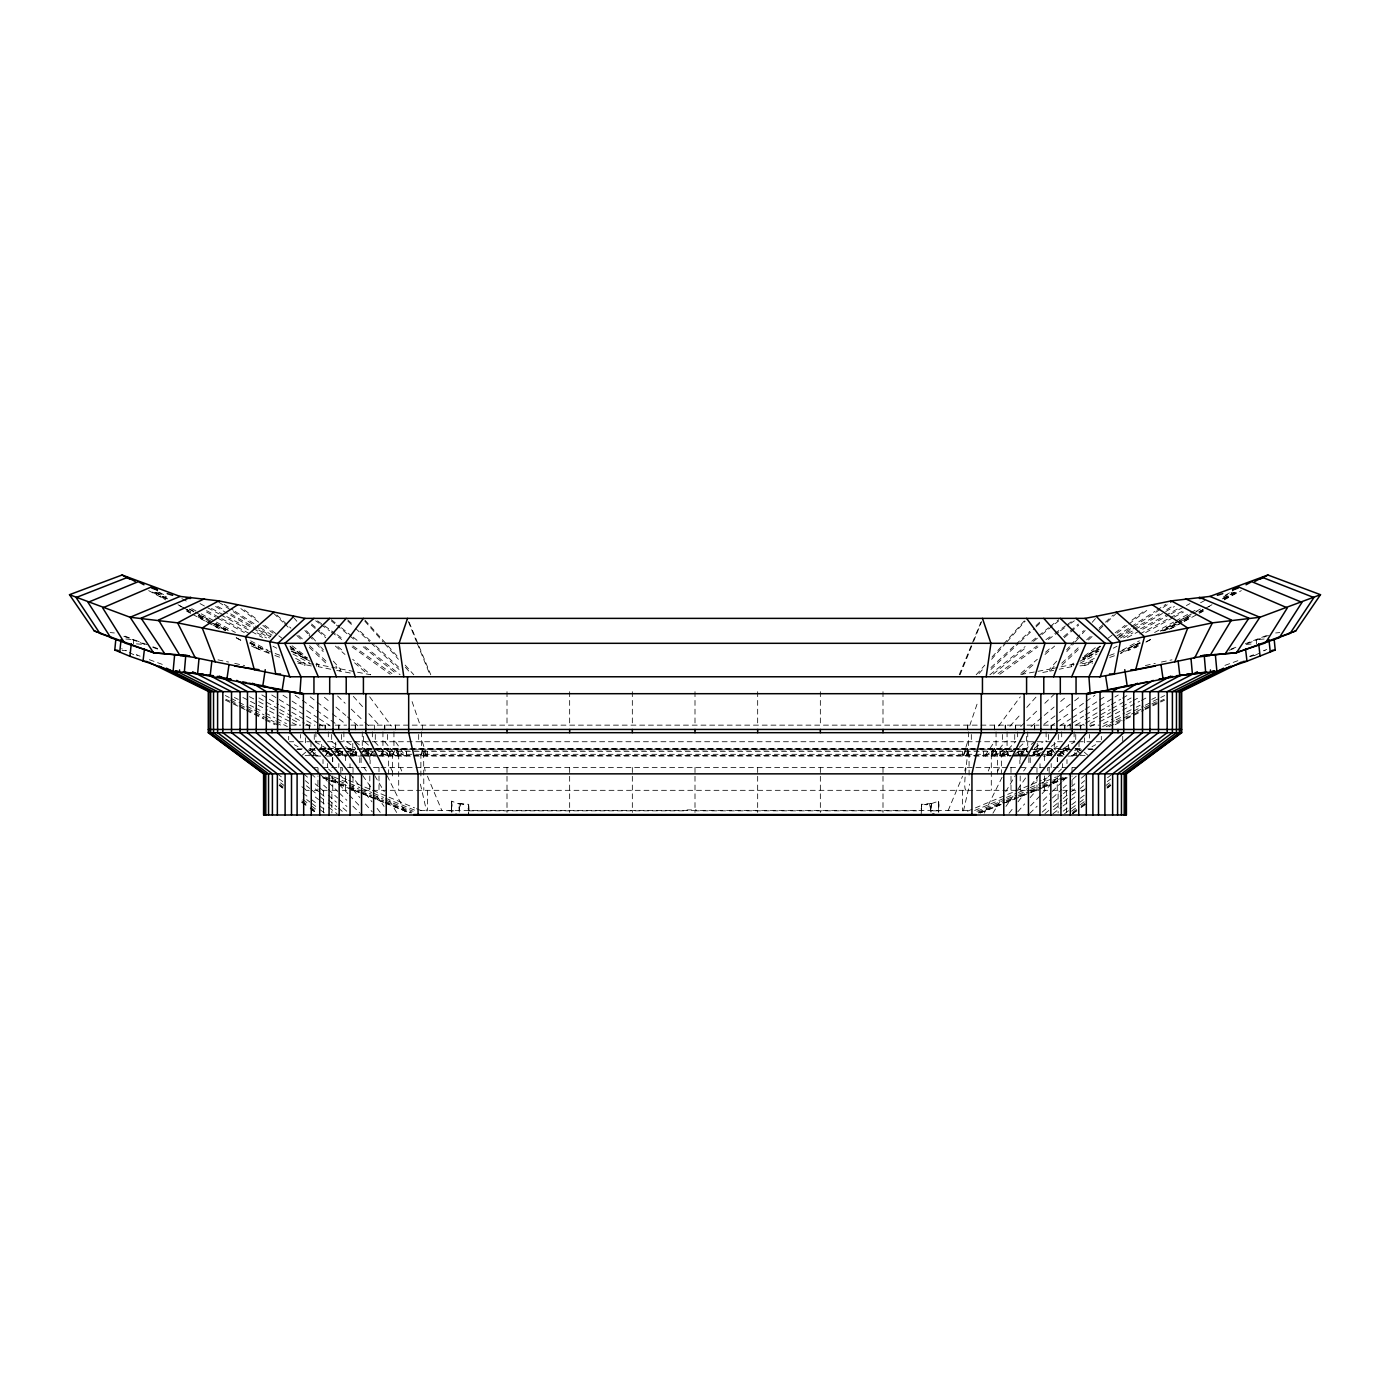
<?xml version="1.0" encoding="UTF-8"?>
<svg xmlns="http://www.w3.org/2000/svg" width="1390" height="1390" viewBox="0 0 1390 1390"><rect width="100%" height="100%" fill="white"/><g stroke="black" fill="none" stroke-linecap="round" stroke-linejoin="round"><path stroke-width="0.75" stroke-dasharray="5 3.75" d="M921.518 810.77L921.518 804.324M451.455 812.107L451.455 801.109L460.629 804.549L459.447 809.953L459.621 807.607M468.413 810.77L468.656 804.08L469.021 810.735M318.605 666.627L318.796 664.646L315.547 662.769M249.974 643.24L253.797 645.273L253.606 647.271L269.382 653.474M459.273 812.09L458.717 803.49L468.708 804.324L468.639 814.992L468.743 808.424L467.909 808.858L468.673 809.293M133.388 643.9L133.857 639.695L123.658 635.577M316.329 666.262L316.607 664.281L370.73 674.776L352.66 659.277M964.816 770.998L965.459 767.541M420.892 775.95L420.892 755.639L422.352 748.428M420.962 755.639L422.143 749.888L423.655 755.639L423.811 790.319M963.496 810.874L969.594 784.134M966.189 790.319C960.542 789.381 973.921 729.072 963.444 756.073M966.345 755.639L967.857 749.888L969.039 755.639L969.108 775.95M963.287 755.639L967.648 741.739M969.751 725.476L977.917 701.603M960.038 674.81L972.844 643.24M973.643 641.276L981.653 621.539M988.307 770.998L989.697 767.541M959.239 674.776L980.853 622.268M948.084 810.718L962.558 776.176M392.362 775.95L392.362 755.639L395.542 748.428M392.519 755.639L395.073 749.888L398.391 755.639M921.17 814.992L921.57 804.08L921.831 810.77M458.787 803.611L465.372 804.567L463.113 804.636M997.759 770.998L999.445 767.541M984.328 813.115L1002.85 775.707M381.016 755.639L384.839 748.428M381.208 755.639L384.283 749.888L388.262 755.639M451.75 801.335L451.924 812.107M991.609 755.639L994.927 749.888L997.481 755.639L997.638 775.95M992.929 813.202L1000.383 800.675M1005.717 791.727L1015.291 775.637M372.346 752.042L370.122 755.639L370.122 763.77M370.348 755.639L372.138 752.755M985.006 755.639L994.458 741.739M1001.738 755.639L1005.717 749.888L1008.793 755.639M1005.926 806.426L1013.032 796.122M1017.775 789.277L1027.262 775.551M362.773 751.312L364.771 748.428M371.947 749.888L364.058 749.888L361.018 754.197L351.201 754.301L355.545 748.428M1020.208 759.6L1020.208 755.639L1025.229 748.863L364.771 748.863L369.792 755.639L369.792 759.6M1023.631 770.998L1026.081 767.541M998.611 726.014L1020.312 696.824M350.263 755.639L354.745 749.888L348.247 749.888M355.041 749.505L346.944 748.863L357.004 752.737M1009.018 813.341L1012.876 808.407M1018.036 801.822L1024.482 793.586M1030.928 785.367L1039.963 773.848M993.781 755.639L1005.161 741.739M1054.159 666.244L1049.919 671.127L1039.755 673.003M1066.825 651.615L1073.879 643.483M1075.287 641.85L1080.916 635.352M1082.323 633.718L1085.156 630.469M1092.193 622.338L1096.415 617.473M1017.775 811.83L1024.656 803.907M1030.164 797.582L1037.044 789.676M1042.552 783.334L1050.823 773.848M978.994 673.611L984.589 667.252M991.591 659.294L1005.578 643.414M1006.985 641.815L1025.177 621.156M1056.678 661.154L1049.624 669.163L1019.27 674.776L1037.34 659.277M1066.564 649.929L1069.397 646.732M1070.804 645.116L1083.522 630.712M976.197 674.776L984.832 665.115M992.026 657.053L1002.103 645.777M1003.545 644.161L1025.142 619.992M1009.887 726.31L1021.146 713.713M1026.776 707.406L1036.645 696.39M336.38 751.312L339.004 748.428M1020.712 755.639L1025.942 749.888L1028.982 754.197L1038.799 754.301L1034.455 748.428M334.104 754.197L338.065 749.888L342.183 753.328M334.886 749.505L339.004 748.863M1002.207 755.639L1015.447 741.739M1030.511 805.853L1040.658 795.184M1042.1 793.655L1050.805 784.516M1052.247 782.987L1060.935 773.848M326.198 754.197L329.013 751.312M327.971 752.755L325.156 755.639L332.766 755.639M931.37 803.629L938.771 801.109L938.771 812.107M930.605 807.607L931.005 812.09A21.145 21.145 0 0 1 931.005 805.661L931.509 803.49L924.854 804.515L926.591 804.81L931.439 803.507L921.518 804.376M927.113 804.636L924.854 804.567L931.439 803.611L930.952 812.09M985.319 756.073L994.458 748.863L991.296 755.639L991.296 790.319M322.428 751.312L325.382 748.428M1058.537 771.85L1061.491 768.983M1029.608 813.515L1037.131 806.183M1043.16 800.293L1050.701 792.943M1052.195 791.483L1061.23 782.657M1062.742 781.197L1070.283 773.848M325.382 748.863L324.704 749.505L329.534 753.189M1020.677 726.553L1025.212 722.192M1026.724 720.732L1038.799 709.109M1044.828 703.288L1055.41 693.124M1062.03 665.132L1080.673 647.358M1088.44 639.956L1093.096 635.508M1099.316 629.583L1105.519 623.658M1107.065 622.181L1116.396 613.303M990.966 669.441L1018.922 643.049M1020.486 641.572L1034.455 628.367M1036.019 626.907L1042.239 621.035M1061.752 663.221L1080.43 645.707M1086.65 639.852L1091.324 635.473M1099.09 628.176L1113.112 615.04M990.966 667.548L1014.266 645.846M1015.812 644.404L1029.799 631.39M1036.019 625.604L1042.239 619.818M1019.235 747.299L1025.229 741.739M312.437 755.639L315.547 752.755M1036.975 755.639L1039.616 753.189M1043.091 806.478L1050.84 799.389M1052.404 797.964L1061.699 789.451M1063.246 788.026L1066.356 785.194M1072.541 779.512L1078.744 773.848M1037.583 755.639L1042.344 751.33M311.812 751.312L315.026 748.428L309.605 748.428M309.032 754.197L313.862 749.888L308.406 749.888L317.111 755.639M1022.606 673.994L1035.411 662.822M1045.019 654.464L1054.628 646.089M1064.236 637.715L1078.64 625.153M1042.152 812.16L1047.052 807.903M1053.603 802.221L1061.769 795.132M1063.419 793.707L1069.952 788.026M1071.586 786.618L1074.87 783.769M1081.403 778.105L1086.32 773.848M1045.541 652.223L1052.108 646.576M1063.611 636.707L1068.545 632.485M1070.178 631.06L1078.397 624.023M1047.295 753.189L1051.587 749.505L1055.114 749.505M305.713 752.181L301.682 755.639L309.918 755.639M1031.033 726.657L1042.552 716.858M1044.203 715.45L1054.089 707.058M1060.674 701.464L1065.609 697.259M1047.817 753.328L1051.935 749.888L1055.462 749.888M1017.81 755.639L1034.455 741.739M1044.967 813.619L1051.57 808.129M1053.22 806.756L1061.491 799.91M1063.141 798.538L1069.761 793.047M1071.412 791.674L1074.731 788.929M1081.333 783.439L1084.634 780.693M994.163 756.073L1005.161 748.863L1001.356 755.639L1001.356 773.848M993.259 674.063L1026.793 646.819M1033.5 641.363L1040.189 635.925M1041.874 634.552L1053.603 625.014M1055.288 623.658L1058.641 620.93M989.906 674.776L1025.108 646.576M1031.814 641.207L1036.836 637.176M1038.521 635.838L1048.581 627.776M1050.249 626.438L1058.641 619.714M1053.707 809.675L1061.995 803.038M1063.663 801.717L1070.3 796.401M1071.951 795.08L1078.588 789.763M1080.256 788.443L1083.557 785.784M1052.995 813.706L1061.352 807.277M1063.037 805.991L1069.727 800.849M1071.412 799.563L1074.748 796.991M1081.455 791.848L1088.144 786.705M1044.046 724.242L1057.668 713.817M1059.371 712.514L1072.993 702.089M1074.696 700.786L1079.804 696.876M1083.14 659.034L1100.063 646.089M1116.987 633.162L1127.151 625.413M1128.836 624.11L1149.148 608.594M1034.803 748.063L1043.056 741.739M1060.466 753.189L1065.296 749.505L1064.618 748.863M1063.228 811.135L1070.039 805.991M1071.742 804.706L1078.571 799.563M1080.273 798.277L1087.084 793.134M1107.535 777.705L1112.643 773.848M1084.374 656.028L1097.961 645.777M1108.16 638.097L1125.17 625.309M1131.964 620.183L1145.569 609.949M1064.514 813.706L1069.657 809.849M1071.36 808.563L1078.206 803.42M1079.926 802.134L1083.349 799.563M1107.326 781.562L1110.749 778.991M1057.981 755.639L1065.678 749.888L1071.342 749.888M1071.603 811.135L1078.484 805.991M1080.204 804.706L1087.084 799.563M1105.988 785.42L1109.428 782.848M1072.507 812.42L1079.405 807.277M1081.125 805.991L1088.023 800.849M1106.979 786.705L1110.419 784.134M1072.35 813.706L1079.248 808.563M1080.986 807.277L1087.884 802.134M1106.874 787.991L1110.332 785.42M1072.871 813.706L1079.787 808.563M1081.507 807.277L1088.422 802.134M1107.43 787.991L1110.871 785.42M999.775 674.289L1037.913 646.941M1048.303 639.47L1058.711 632.016M1060.448 630.765L1069.119 624.544M1070.839 623.311L1074.314 620.809M1031.397 755.639L1044.463 746.378M998.072 673.524L1037.062 645.95M1045.923 639.678L1053.012 634.674M1054.784 633.423L1065.418 625.9M1067.19 624.649L1072.507 620.878M1002.659 756.073L1015.447 748.863M1051.327 725.789L1054.819 723.356M1056.556 722.14L1070.474 712.392M1072.211 711.176L1084.391 702.628M1086.146 701.411L1094.833 695.313M1072.055 755.639L1079.63 750.53M1051.24 746.378L1058.19 741.739M1072.889 755.639L1081.594 749.888L1076.138 749.888L1080.968 754.197M1099.282 649.199L1083.071 659.816L1097.996 651.111M1119.106 636.238L1171.353 602.078M1059.736 725.91L1070.648 718.821M1072.455 717.64L1083.366 710.551M1085.19 709.369L1097.909 701.116M1099.733 699.934L1106.996 695.209M1100.672 646.402L1082.584 658.078L1099.42 648.383M1116.952 635.908L1129.618 627.741M1131.425 626.56L1154.934 611.391M1156.741 610.227L1165.793 604.389M1048.095 752.164L1057.269 746.378M1067.173 726.119L1070.821 723.895M1072.646 722.783L1083.592 716.111M1085.416 714.999L1098.169 707.232M1099.994 706.12L1118.238 695M1047.174 755.639L1052.508 752.424M1120.357 638.045L1174.411 606.492M1063.958 748.15L1074.974 741.739M1071.395 666.627L1071.204 664.646L1074.453 662.769M1118.133 637.593L1131.234 630.052M1133.111 628.975L1159.295 613.876M1166.783 609.55L1172.396 606.318M1075.808 725.128L1083.279 720.819M1085.156 719.742L1098.239 712.184M1100.098 711.107L1109.446 705.703M1111.322 704.626L1120.67 699.222M1122.529 698.145L1128.141 694.896M1018.366 756.073L1025.247 752.737M1057.269 754.648L1069.727 747.698M1120.583 653.161L1139.591 642.649M1177.591 621.625L1160.494 631.077L1173.768 623.884M1179.485 620.566L1194.688 612.156M1196.582 611.114L1200.387 608.994M1225.094 595.337L1230.793 592.175M1079.804 726.31L1083.609 724.207M1085.503 723.148L1110.21 709.508M1112.104 708.466L1131.112 697.954M1137.854 645.342L1120.618 653.474M1164.455 630.765L1181.57 621.399M1183.463 620.357L1191.056 616.187M1198.667 612.034L1206.259 607.864M1208.171 606.822L1211.976 604.737M1223.374 598.482L1234.772 592.244M1122.251 650.155L1139.366 640.807M1154.586 632.502L1173.594 622.112M1175.506 621.069L1188.815 613.807M1190.709 612.764L1198.319 608.611M1080.03 663.239L1097.075 653.978M1127.412 637.541L1169.112 614.919M1171.005 613.894L1189.962 603.607M1092.61 661.345L1085.034 665.445L1078.623 665.966M1145.638 632.554L1172.17 618.168M1174.063 617.143L1183.533 612M1200.578 602.756L1208.153 598.638M1138.584 645.898L1128.35 650.555L1128.124 648.574L1139.539 642.406M1146.211 641.763L1153.839 637.61M1169.094 629.322L1191.977 616.899M1199.605 612.747L1203.41 610.679M1224.399 599.298L1237.743 592.036M1175.679 622.842L1190.882 614.606M1192.794 613.581L1200.404 609.463M1223.217 597.127L1232.722 591.984M1145.933 642.111L1153.578 637.993M1170.745 628.732L1182.195 622.546M1184.106 621.521L1197.45 614.311M1199.361 613.285L1203.184 611.218M1224.173 599.889L1241.34 590.628M1091.984 746.708L1095.65 744.727M1079.856 661.275L1098.83 651.111M1123.467 637.906L1132.954 632.832M1140.547 628.767L1163.291 616.587M1165.202 615.562L1178.477 608.455M1094.312 658.374L1084.843 663.464L1076.312 664.142M1113.268 648.226L1117.056 646.194M1139.817 633.996L1168.243 618.759M1170.137 617.751L1183.411 610.644M1140.286 642.91L1118.464 652.24M1163.187 630.626L1176.531 623.467M1178.442 622.442L1191.803 615.266M1222.331 598.882L1233.781 592.748M1136.203 645.273L1136.394 647.271L1134.761 647.966L1134.553 645.985L1140.026 643.24M1162.926 631.008L1176.305 623.884M1183.932 619.818L1191.56 615.735M1199.205 611.67L1203.028 609.637M1204.939 608.611L1210.655 605.553M1224.017 598.43L1235.484 592.314M1090.194 723.478L1097.666 719.516M1099.525 718.508L1110.732 712.549M1112.591 711.558L1120.062 707.58M1121.938 706.589L1131.269 701.603M1133.128 700.612L1140.599 696.633M1090.264 726.553L1097.839 722.678M1099.733 721.705L1120.583 711.037M1122.477 710.082L1139.539 701.359M1141.433 700.386L1147.115 697.485M1103.538 723.634L1113.181 718.786M1115.11 717.831L1124.753 712.983M1126.682 712.01L1134.379 708.135M1136.308 707.163L1140.165 705.234M1151.737 699.413L1155.594 697.485M1102.635 726.553L1114.259 720.732M1116.205 719.759L1123.954 715.885M1125.883 714.912L1143.327 706.19M1145.256 705.234L1158.826 698.44M1160.772 697.485L1164.646 695.539M1106.284 726.622L1113.877 722.835M1115.77 721.897L1134.744 712.445M1136.638 711.506L1149.912 704.886M1151.806 703.948L1159.399 700.16M1109.012 726.622L1124.215 719.064M1126.126 718.109L1143.24 709.612M1145.134 708.674L1150.851 705.842M1152.744 704.886L1158.461 702.054M1160.355 701.116L1164.16 699.222M1249.801 656.671L1257.794 654.429M1114.989 724.729L1124.527 720.003M1125.883 719.064L1143.588 710.551M1144.926 709.612L1164.559 700.16M1254.909 655.385L1260.695 652.518M1032.04 756.073L1039.598 752.946M1015.551 753.397L1025.229 748.863M1266.794 649.391L1263.597 650.763L1267.906 650.364M967.44 811.221L973.434 808.719M975.433 807.885L1041.319 780.346M1043.317 779.512L1047.313 777.844M974.598 810.474L1004.414 798.225M1006.412 797.408L1016.351 793.325M1018.349 792.509L1028.287 788.425M1030.268 787.609L1056.122 776.993M976.857 811.291L1004.831 799.858M1006.847 799.042L1016.837 794.958M1018.835 794.142L1028.826 790.059M1030.824 789.242L1040.815 785.159M1042.813 784.342L1050.805 781.076M1052.803 780.259L1058.798 777.809M978.16 812.107L1004.258 801.491M1006.256 800.675L1016.281 796.592M1018.297 795.775L1028.322 791.692M1030.338 790.875L1040.363 786.792M1042.378 785.976L1064.445 776.993M978.525 812.924L1004.675 802.308M1006.69 801.491L1016.75 797.408M1018.766 796.592L1028.826 792.509M1030.824 791.692L1040.884 787.609M1042.9 786.792L1050.944 783.526M1052.96 782.709L1067.051 776.993M979.846 812.959L1029.191 792.96M1031.154 792.161L1041.023 788.165M1043.004 787.366L1050.892 784.168M1052.856 783.369L1066.669 777.774M980.332 812.959L1004.014 803.368M1005.995 802.569L1051.396 784.168M1053.377 783.369L1061.282 780.172M1063.246 779.373L1067.19 777.774M1266.342 635.577L1242.99 644.665M1268.497 635.386L1245.023 644.508L1253.554 643.865M1032.996 752.737L1043.056 748.863L1034.959 749.505M1249.905 656.184L1253.606 654.794M1057.912 755.482L1061.091 754.301L1056.452 754.301M1109.498 655.472L1114.867 653.526M1109.724 657.453L1115.11 655.507M1231.21 648.939L1237.1 646.802M1229.299 650.225L1237.152 647.375M1224.955 665.376L1240.644 659.694M1048.077 752.251L1054.141 750.218M1047.539 754.301L1053.238 752.476M1092.557 661.049L1084.843 663.464L1085.034 665.445L1092.748 663.03M1062.29 751.278L1070.231 748.863L1058.19 748.863M1060.57 753.085L1064.688 751.886M1074.609 750.496L1080.395 748.863L1074.974 748.863M1071.881 666.644L1059.215 669.233M1145.343 665.549L1155.298 663.378M1161.397 662.057L1171.978 659.85M1053.655 670.345L1049.919 671.127L1049.624 669.163L1073.393 664.281L1073.671 666.262M1071.204 664.646L1074.175 664.316M1275.673 632.971L1279.825 632.554M1264.153 639.018L1256.143 639.695L1256.612 643.9M290.579 725.146L300.674 725.146M305.522 725.146L315.026 725.146M319.387 725.146L329.656 725.146M335.164 725.146L346.631 725.146M350.958 725.146L362.929 725.146M368.454 725.146L1021.546 725.146M1027.071 725.146L1039.042 725.146M1043.369 725.146L1054.836 725.146M1060.344 725.146L1070.613 725.146M1074.974 725.146L1084.478 725.146M1089.326 725.146L1099.42 725.146M289.381 741.739L293.69 741.739M298.033 741.739L321.681 741.739L321.681 748.428M327.519 741.739L335.72 741.739L335.72 748.428M337.753 741.739L352.765 741.739M354.659 741.739L1035.341 741.739M1037.235 741.739L1052.247 741.739M1062.481 741.739L1054.28 741.739L1054.28 748.428M1091.967 741.739L1068.319 741.739L1068.319 748.428M1096.31 741.739L1100.619 741.739M319.769 748.428L353.39 748.428M357.404 748.428L1032.596 748.428M1036.61 748.428L1070.231 748.428M1080.395 748.428L1074.974 748.428L1078.188 751.312M297.46 748.863L302.29 748.863M315.026 748.863L309.605 748.863L315.391 750.496M331.81 748.863L319.769 748.863L327.71 751.278M335.511 748.863L344.963 748.863M1045.037 748.863L1054.489 748.863M1087.71 748.863L1092.54 748.863M296.678 749.505L301.526 749.505M310.665 749.505L314.296 749.505M319.075 749.505L331.168 749.505M348.56 749.505L1041.44 749.505M1058.832 749.505L1070.926 749.505M1075.704 749.505L1079.335 749.505M1088.474 749.505L1093.322 749.505M318.658 749.888L324.322 749.888L332.019 755.639M334.538 749.888L338.065 749.888M378.08 749.888L1011.92 749.888M1018.053 749.888L1025.942 749.888M1041.753 749.888L1035.255 749.888L1039.737 755.639M323.123 751.33L331.88 751.33M333.166 751.33L342.93 751.33M346.301 751.33L356.205 751.33M361.574 751.33L1028.426 751.33M1033.795 751.33L1043.699 751.33M1047.07 751.33L1056.834 751.33M1058.12 751.33L1066.877 751.33M333.548 754.301L328.909 754.301L332.088 755.482M348.004 754.301L337.631 754.301L342.044 756.073L346.683 756.073M362.894 754.301L376.395 754.301M380.599 754.301L1009.401 754.301M1013.605 754.301L1027.106 754.301M1041.996 754.301L1052.369 754.301L1047.956 756.073L1043.317 756.073M310.769 755.639L318.362 755.639M334.538 755.639L361.122 755.639M361.834 755.639L377.159 755.639M378.549 755.639L1011.451 755.639M1012.841 755.639L1028.166 755.639M1028.878 755.639L1055.462 755.639M1057.234 755.639L1064.844 755.639L1062.03 752.755M1071.638 755.639L1079.231 755.639M1080.082 755.639L1088.318 755.639L1084.287 752.181M315.773 756.073L322.063 756.073M326.772 756.073L331.949 756.073M362.877 756.073L351.131 756.073L351.131 751.33M364.51 756.073L377.35 756.073M379.262 756.073L1010.739 756.073M1012.65 756.073L1025.49 756.073M1027.123 756.073L1038.869 756.073L1038.869 751.33M1058.051 756.073L1063.228 756.073M1067.937 756.073L1074.227 756.073M312.576 767.541L317.945 767.541M323.019 767.541L342.288 767.541L342.288 771.745M347.448 767.541L359.107 767.541M361.122 767.541L369.792 767.541M373.476 767.541L379.435 767.541M380.93 767.541L1009.071 767.541M1010.565 767.541L1016.524 767.541M1020.208 767.541L1028.878 767.541M1030.894 767.541L1044.429 767.541M1066.981 767.541L1047.713 767.541L1047.713 771.745M1072.055 767.541L1077.424 767.541M305.991 790.319L309.188 790.319M314.366 790.319L317.945 790.319L317.945 775.95M323.019 790.319L327.206 790.319M336.988 790.319L331.88 790.319L331.88 812.942M342.288 790.319L346.683 790.319M351.131 790.319L361.122 790.319M363.989 790.319L1026.011 790.319M1028.878 790.319L1038.869 790.319M1043.317 790.319L1047.713 790.319M1053.012 790.319L1058.12 790.319L1058.12 812.942M1062.794 790.319L1066.981 790.319M1075.634 790.319L1072.055 790.319L1072.055 775.95M1080.812 790.319L1084.009 790.319M451.924 804.515L451.316 812.107M938.91 804.515L938.302 812.107M921.17 808.424L921.205 809.293M420.249 810.37L969.751 810.37M448.953 810.822L456.198 810.822M468.708 810.822L687.094 810.822L687.094 809.901L696.182 809.901L696.182 810.822L916.722 810.822M932.534 810.822L940.213 810.822M136.446 643.865L144.977 644.508L121.503 635.386M313.688 664.142L305.157 663.464L297.443 661.049M311.377 665.966L297.252 663.03M125.847 639.018L133.857 639.695L147.01 644.665M122.094 650.364L126.403 650.763L121.608 648.696M110.175 632.554L114.328 632.971M315.825 664.316L318.796 664.646M330.785 669.233L318.119 666.644M350.245 673.003L336.345 670.345M218.022 659.85L228.603 662.057M234.702 663.378L244.657 665.549M325.312 751.886L329.43 753.085M336.762 752.476L342.461 754.301M335.859 750.218L341.923 752.251M350.402 752.946L357.96 756.073M275.133 653.526L280.502 655.472M274.89 655.507L280.276 657.453M152.9 646.802L158.79 648.939M152.848 647.375L160.701 650.225M149.356 659.694L165.045 665.376M271.536 652.24L253.797 645.273M140.095 656.184L136.394 654.794L140.199 656.671M323.331 777.774L337.144 783.369M339.108 784.168L346.996 787.366M348.977 788.165L358.846 792.161M360.809 792.96L410.154 812.959M322.81 777.774L326.754 779.373M328.718 780.172L336.623 783.369M338.604 784.168L384.005 802.569M385.986 803.368L409.668 812.959M325.555 776.993L347.622 785.976M349.637 786.792L359.663 790.875M361.678 791.692L371.703 795.775M373.719 796.592L383.744 800.675M385.742 801.491L411.84 812.107M322.949 776.993L337.04 782.709M339.056 783.526L347.1 786.792M349.116 787.609L359.176 791.692M361.174 792.509L371.234 796.592M373.25 797.408L383.31 801.491M385.325 802.308L411.475 812.924M331.202 777.809L337.197 780.259M339.195 781.076L347.187 784.342M349.185 785.159L359.176 789.242M361.174 790.059L371.165 794.142M373.163 794.958L383.154 799.042M385.169 799.858L413.143 811.291M333.878 776.993L359.732 787.609M361.713 788.425L371.651 792.509M373.649 793.325L383.588 797.408M385.586 798.225L415.402 810.474M342.687 777.844L346.683 779.512M348.682 780.346L414.567 807.885M416.566 808.719L422.56 811.221M364.753 752.737L371.634 756.073M364.771 748.863L374.449 753.397M129.305 652.518L135.091 655.385M225.441 700.16L245.074 709.612M246.412 710.551L264.117 719.064M265.473 720.003L275.012 724.729M230.601 700.16L238.194 703.948M240.088 704.886L253.362 711.506M255.256 712.445L274.23 721.897M276.123 722.835L283.716 726.622M225.84 699.222L229.645 701.116M231.539 702.054L237.256 704.886M239.149 705.842L244.866 708.674M246.76 709.612L263.874 718.109M265.785 719.064L280.988 726.622M225.354 695.539L229.228 697.485M231.174 698.44L244.744 705.234M246.673 706.19L264.117 714.912M266.046 715.885L273.795 719.759M275.741 720.732L287.365 726.553M234.406 697.485L238.263 699.413M249.835 705.234L253.692 707.163M255.621 708.135L263.318 712.01M265.247 712.983L274.89 717.831M276.818 718.786L286.462 723.634M242.885 697.485L248.567 700.386M250.461 701.359L267.523 710.082M269.417 711.037L290.267 721.705M292.161 722.678L299.736 726.553M374.553 748.863L387.341 756.073M154.516 592.314L165.983 598.43M179.345 605.553L185.061 608.611M186.972 609.637L190.795 611.67M198.44 615.735L206.067 619.818M213.695 623.884L227.074 631.008M249.401 696.633L256.872 700.612M258.731 701.603L268.062 706.589M269.938 707.58L277.409 711.558M279.268 712.549L290.475 718.508M292.334 719.516L299.806 723.478M211.523 608.455L224.798 615.562M226.709 616.587L249.453 628.767M257.046 632.832L266.533 637.906M291.17 651.111L310.144 661.275M206.589 610.644L219.863 617.751M221.757 618.759L250.183 633.996M272.944 646.194L276.732 648.226M295.688 658.374L305.157 663.464L304.966 665.445L297.39 661.345M156.219 592.748L167.669 598.882M198.197 615.266L211.558 622.442M213.469 623.467L226.813 630.626M249.714 642.91L255.447 645.985L255.239 647.966L251.416 645.898M148.661 590.628L165.827 599.889M186.816 611.218L190.638 613.285M192.55 614.311L205.894 621.521M207.805 622.546L219.255 628.732M236.422 637.993L244.067 642.111M200.038 603.607L218.995 613.894M220.888 614.919L262.588 637.541M292.925 653.978L309.97 663.239M181.847 598.638L189.422 602.756M206.467 612L215.936 617.143M217.83 618.168L244.362 632.554M157.279 591.984L166.783 597.127M189.596 609.463L197.206 613.581M199.118 614.606L214.321 622.842M216.232 623.884L229.541 631.077L212.409 621.625M250.461 642.406L261.876 648.574L261.65 650.555L252.146 645.342M294.35 744.727L298.016 746.708M152.257 592.036L165.601 599.298M186.59 610.679L190.395 612.747M198.023 616.899L220.906 629.322M236.161 637.61L243.789 641.763M191.681 608.611L199.291 612.764M201.185 613.807L214.494 621.069M216.406 622.112L235.414 632.502M250.634 640.807L267.749 650.155M155.228 592.244L166.626 598.482M178.024 604.737L181.829 606.822M183.741 607.864L191.334 612.034M198.944 616.187L206.537 620.357M208.43 621.399L225.545 630.765M159.207 592.175L164.906 595.337M189.613 608.994L193.418 611.114M195.312 612.156L210.516 620.566M250.409 642.649L269.417 653.161M258.887 697.954L277.896 708.466M279.79 709.508L304.497 723.148M306.391 724.207L310.196 726.31M320.273 747.698L332.731 754.648M217.605 606.318L223.217 609.55M230.705 613.876L256.889 628.975M258.766 630.052L271.867 637.593M290.579 648.383L307.416 658.078L289.329 646.402M261.859 694.896L267.471 698.145M269.33 699.222L278.678 704.626M280.554 705.703L289.902 711.107M291.761 712.184L304.844 719.742M306.721 720.819L314.192 725.128M315.026 741.739L326.042 748.15M215.589 606.492L269.643 638.045M292.004 651.111L306.929 659.816L290.719 649.199M337.492 752.424L342.826 755.639M271.762 695L290.006 706.12M291.831 707.232L304.584 714.999M306.408 716.111L317.354 722.783M319.179 723.895L322.828 726.119M332.731 746.378L341.905 752.164M224.207 604.389L233.259 610.227M235.066 611.391L258.575 626.56M260.382 627.741L273.048 635.908M283.004 695.209L290.267 699.934M292.091 701.116L304.81 709.369M306.634 710.551L317.546 717.64M319.353 718.821L330.264 725.91M218.647 602.078L270.894 636.238M331.81 741.739L338.76 746.378M310.37 750.53L317.945 755.639M295.166 695.313L338.673 725.789M317.493 620.878L322.81 624.649M324.582 625.9L335.216 633.423M336.988 634.674L344.077 639.678M352.938 645.95L391.928 673.524M345.537 746.378L358.603 755.639M315.686 620.809L319.161 623.311M320.882 624.544L329.552 630.765M331.289 632.016L341.697 639.47M352.087 646.941L390.225 674.289M279.668 785.42L283.126 787.991M302.116 802.134L309.014 807.277M310.752 808.563L317.65 813.706M279.129 785.42L282.57 787.991M301.578 802.134L308.493 807.277M310.213 808.563L317.129 813.706M279.581 784.134L283.021 786.705M301.978 800.849L308.875 805.991M310.596 807.277L317.493 812.42M280.572 782.848L284.012 785.42M302.916 799.563L309.796 804.706M311.516 805.991L318.397 811.135M244.432 609.949L258.036 620.183M264.83 625.309L281.84 638.097M292.039 645.777L305.626 656.028M279.251 778.991L282.674 781.562M306.651 799.563L310.074 802.134M311.794 803.42L318.64 808.563M320.343 809.849L325.486 813.706M277.357 773.848L282.465 777.705M302.916 793.134L309.727 798.277M311.43 799.563L318.258 804.706M319.961 805.991L326.772 811.135M240.852 608.594L261.164 624.11M262.849 625.413L273.013 633.162M289.937 646.089L306.86 659.034M310.196 696.876L315.304 700.786M317.007 702.089L330.629 712.514M332.332 713.817L345.954 724.242M346.944 741.739L355.197 748.063M301.856 786.705L308.545 791.848M315.252 796.991L318.588 799.563M320.273 800.849L326.963 805.991M328.648 807.277L337.006 813.706M331.359 619.714L339.751 626.438M341.419 627.776L351.479 635.838M353.164 637.176L358.186 641.207M364.892 646.576L400.094 674.776M306.443 785.784L309.744 788.443M311.412 789.763L318.049 795.08M319.7 796.401L326.337 801.717M328.005 803.038L336.293 809.675M331.359 620.93L334.712 623.658M336.397 625.014L348.126 634.552M349.811 635.925L356.5 641.363M363.207 646.819L396.741 674.063M395.837 756.073L384.839 748.863L388.644 755.639L388.644 773.848M305.366 780.693L308.667 783.439M315.269 788.929L318.588 791.674M320.239 793.047L326.858 798.538M328.509 799.91L336.78 806.756M338.43 808.129L345.033 813.619M355.545 741.739L372.19 755.639M324.391 697.259L329.326 701.464M335.911 707.058L345.797 715.45M347.448 716.858L358.967 726.657M338.413 749.505L342.705 753.189M311.603 624.023L319.822 631.06M321.455 632.485L326.389 636.707M337.892 646.576L344.459 652.223M303.68 773.848L308.597 778.105M315.13 783.769L318.414 786.618M320.048 788.026L326.581 793.707M328.231 795.132L336.397 802.221M342.948 807.903L347.847 812.16M311.36 625.153L325.764 637.715M335.372 646.089L344.981 654.464M354.589 662.822L367.394 673.994M347.656 751.33L352.417 755.639M311.256 773.848L317.459 779.512M323.644 785.194L326.754 788.026M328.301 789.451L337.596 797.964M339.16 799.389L346.909 806.478M1074.453 752.755L1077.563 755.639M350.384 753.189L353.025 755.639M364.771 741.739L370.765 747.299M347.761 619.818L353.981 625.604M360.201 631.39L374.188 644.404M375.734 645.846L399.034 667.548M276.888 615.04L290.91 628.176M298.676 635.473L303.35 639.852M309.57 645.707L328.248 663.221M347.761 621.035L353.981 626.907M355.545 628.367L369.514 641.572M371.078 643.049L399.034 669.441M273.604 613.303L282.935 622.181M284.481 623.658L290.684 629.583M296.904 635.508L301.56 639.956M309.327 647.358L327.971 665.132M337.614 696.025L345.172 703.288M351.201 709.109L363.277 720.732M364.788 722.192L369.323 726.553M1064.618 748.428L1067.572 751.312M328.509 768.983L331.463 771.85M319.717 773.848L327.258 781.197M328.77 782.657L337.805 791.483M339.299 792.943L346.84 800.293M352.869 806.183L360.392 813.515M404.681 756.073L395.542 748.863L398.704 755.639L398.704 790.319M929.597 804.445L930.796 809.953M1060.987 751.312L1063.802 754.197M374.553 741.739L387.793 755.639M329.065 773.848L337.753 782.987M339.195 784.516L347.9 793.655M349.342 795.184L359.489 805.853M1051.935 749.888L1055.896 754.197M1050.996 748.428L1053.62 751.312M364.058 749.888L369.288 755.639M364.858 619.992L386.455 644.161M387.897 645.777L397.974 657.053M405.168 665.115L413.803 674.776M353.355 696.39L363.224 707.406M368.854 713.713L380.113 726.31M364.823 621.156L383.014 641.815M384.422 643.414L398.409 659.294M405.411 667.252L411.006 673.611M306.478 630.712L319.196 645.116M320.604 646.732L323.436 649.929M333.322 661.154L340.376 669.163L340.081 671.127L335.841 666.244M339.177 773.848L347.448 783.334M352.956 789.676L359.836 797.582M365.344 803.907L372.225 811.83M293.585 617.473L297.808 622.338M304.844 630.469L307.677 633.718M309.084 635.352L314.713 641.85M316.121 643.483L323.175 651.615M384.839 741.739L396.219 755.639M350.037 773.848L359.072 785.367M365.518 793.586L371.964 801.822M377.124 808.407L380.982 813.341M369.688 696.824L391.389 726.014M363.919 767.541L366.369 770.998M1025.229 748.428L1027.227 751.312M362.738 775.551L372.225 789.277M376.968 796.122L384.074 806.426M395.542 741.739L404.994 755.639M1017.862 752.755L1019.652 755.639M1017.654 752.042L1019.878 755.639L1019.878 763.77M374.709 775.637L384.283 791.727M389.617 800.675L397.071 813.202M938.493 801.335L938.441 812.107M1005.161 748.428L1008.984 755.639M387.15 775.707L405.671 813.115M390.555 767.541L392.241 770.998M426.556 756.073L422.352 748.863L423.811 755.639M994.458 748.428L997.638 755.639M427.442 776.176L441.916 810.718M409.147 622.268L430.761 674.776M408.347 621.539L416.357 641.276M417.156 643.24L429.962 674.81M400.303 767.541L401.693 770.998M412.083 701.603L420.249 725.476M422.352 741.739L426.713 755.639M420.406 784.134L426.504 810.874M967.648 748.428L969.108 755.639M424.541 767.541L425.184 770.998M1122.72 736.318L1122.72 741.739M1101.314 736.318L1101.314 739.932M1089.586 734.493L1089.586 738.125M1084.582 737.795L1084.582 745.092M1080.812 725.146L1080.812 729.455M1080.395 725.146L1080.395 729.889M1079.005 741.739L1079.005 748.428M1075.738 734.493L1075.738 741.739M1074.105 731.852L1074.105 741.739M1072.003 767.819L1072.003 773.917M1070.231 725.146L1070.231 729.889M1066.981 759.6L1066.981 763.579M1066.443 790.319L1066.443 812.942M1065.001 725.146L1065.001 729.455M1064.618 725.146L1064.618 729.889M1062.516 763.579L1062.516 767.541M1061.699 731.852L1061.699 739.775M1058.329 734.493L1058.329 741.739M1057.564 757.672L1057.564 761.737M1057.234 757.62L1057.234 761.581M1057.234 775.95L1057.234 790.319M1051.327 725.146L1051.327 729.455M1051.309 751.33L1051.309 756.073M1051.188 763.579L1051.188 767.541M1050.996 725.146L1050.996 729.889M1049.155 767.819L1049.155 775.95M1048.425 734.493L1048.425 739.932M1047.469 751.33L1047.469 755.639M1046.114 731.852L1046.114 741.739M1044.429 755.639L1044.429 763.579M1044.429 775.95L1044.429 790.319M1040.015 763.77L1040.015 767.819M1037.235 743.424L1037.235 748.428M1036.975 767.541L1036.975 790.319M1034.733 725.146L1034.733 729.455M1034.455 725.146L1034.455 729.889M1034.143 751.33L1034.143 755.639M1033.795 752.911L1033.795 756.073M1030.233 757.672L1030.233 765.803M1028.878 757.62L1028.878 765.56M1027.731 731.852L1027.731 748.428M1026.55 736.318L1026.55 741.739M1022.136 751.33L1022.136 755.639M1021.824 751.33L1021.824 756.073M1020.208 775.95L1020.208 790.319M1017.654 731.852L1017.654 739.775M1015.656 725.146L1015.656 729.455M1015.447 725.146L1015.447 729.889M1014.717 734.493L1014.717 741.739M1010.999 767.541L1010.999 790.319M1007.976 751.33L1007.976 755.639M1007.733 751.33L1007.733 756.073M1007.072 731.852L1007.072 748.428M1005.352 725.146L1005.352 729.455M1005.161 725.146L1005.161 729.889M1002.416 734.493L1002.416 741.739M1000.209 751.33L1000.209 755.639M999.983 751.33L999.983 756.073M996.057 731.852L996.057 748.428M994.632 725.146L994.632 729.455M994.458 725.146L994.458 729.889M992.06 751.33L992.06 755.639M991.869 751.33L991.869 756.073M983.408 751.33L983.408 756.073M971.315 734.493L971.315 741.739M968.396 731.852L968.396 748.428M967.735 725.146L967.735 729.455M967.648 725.146L967.648 729.889M962.558 751.33L962.558 756.073M962.558 790.319L962.558 810.874M882.998 691.664L882.998 725.25M882.998 767.541L882.998 812.42M820.343 691.664L820.343 725.25M820.343 767.541L820.343 812.42M757.672 691.664L757.672 725.25M757.672 767.541L757.672 812.42M695 691.664L695 725.25M695 767.541L695 812.42M632.328 691.664L632.328 725.25M632.328 767.541L632.328 812.42M569.657 691.664L569.657 725.25M569.657 767.541L569.657 812.42M507.003 691.664L507.003 725.25M507.003 767.541L507.003 812.42M459.395 807.799L459.395 809.936M427.442 751.33L427.442 756.073M427.442 790.319L427.442 810.874M422.352 725.146L422.352 729.889M421.604 731.852L421.604 748.428M418.685 734.493L418.685 741.739M406.592 751.33L406.592 756.073M406.436 751.33L406.436 755.639M398.131 751.33L398.131 756.073M397.94 751.33L397.94 755.639M395.542 725.146L395.542 729.889M395.368 725.146L395.368 729.455M393.943 731.852L393.943 748.428M390.017 751.33L390.017 756.073M389.791 751.33L389.791 755.639M387.584 734.493L387.584 741.739M384.839 725.146L384.839 729.889M384.648 725.146L384.648 729.455M382.928 731.852L382.928 748.428M382.267 751.33L382.267 756.073M382.024 751.33L382.024 755.639M379.001 767.541L379.001 771.745M379.001 775.95L379.001 790.319M375.283 734.493L375.283 741.739M374.344 725.146L374.553 729.889M372.346 731.852L372.346 739.775M369.792 775.95L369.792 790.319M368.176 751.33L368.176 756.073M367.863 751.33L367.863 755.639M363.45 736.318L363.45 741.739M362.269 731.852L362.269 748.428M361.122 757.62L361.122 765.56M359.767 757.672L359.767 765.803M356.205 752.911L356.205 756.073M355.857 751.33L355.857 755.639M355.545 725.146L355.545 729.889M355.267 725.146L355.267 729.455M353.025 767.541L353.025 790.319M352.765 743.424L352.765 748.428M349.985 763.77L349.985 767.819M345.571 755.639L345.571 763.579M345.571 775.95L345.571 790.319M343.886 731.852L343.886 741.739M342.531 751.33L342.531 755.639M341.575 734.493L341.575 739.932M340.845 767.819L340.845 775.95M339.004 725.146L339.004 729.889M338.812 763.579L338.812 767.541M338.673 725.146L338.673 729.455M338.691 751.33L338.691 756.073M332.766 757.62L332.766 761.581M332.766 775.95L332.766 790.319M332.436 757.672L332.436 761.737M331.671 734.493L331.671 741.739M328.301 731.852L328.301 739.775M327.484 763.579L327.484 767.541M325.382 725.146L325.382 729.889M324.999 725.146L324.999 729.455M323.557 790.319L323.557 812.942M323.019 759.6L323.019 763.579M319.769 725.146L319.769 729.889M317.997 767.819L317.997 773.917M315.895 731.852L315.895 741.739M314.262 734.493L314.262 741.739M310.995 741.739L310.995 748.428M309.605 725.146L309.605 729.889M309.188 725.146L309.188 729.455M305.418 737.795L305.418 745.092M300.414 734.493L300.414 738.125M288.686 736.318L288.686 739.932M459.221 805.661A21.145 21.145 0 0 1 459.221 812.09"/><path stroke-width="1.5" d="M933.42 814.575L932.812 814.992M1210.429 669.928L1210.62 671.943L1216.91 671.422L1215.347 654.586L1204.244 655.472L1205.669 672.326L1179.832 675.627L1090.108 693.697L299.892 693.697L301.039 676.774L284.794 643.309L313.949 618.376M213.261 675.696L184.331 672.326L185.756 655.472L174.654 654.586L173.09 671.422L179.38 671.943L179.571 669.928M198.961 659.034L197.606 673.768L299.892 693.697M203.374 674.237L173.09 671.422L129.895 656.271L114.779 650.034L115.804 639.504M119.731 652.171L121.052 639.574M129.895 656.271L131.303 643.709M211.871 660.945L210.168 675.627L213.556 675.87M144.49 648.696L143.014 661.223L147.079 661.536M986.205 676.774L990.931 643.309L982.452 618.376M229.02 664.524L226.9 679.119L231.105 679.31L217.222 676.409M265.229 669.685L262.745 686.365L280.606 689.405M284.411 675.835L282.118 690.396L303.246 693.697L289.937 691.664L208.291 691.664L208.291 732.686L263.579 773.848L1126.421 773.848L1181.708 732.686L1181.708 691.664L1100.063 691.664L1086.615 693.697L1086.615 732.686L1050.823 773.848L1050.823 814.992M1099.525 676.774L1114.224 674.185L1120.323 641.78L1096.241 616.291L1084.965 618.376L305.036 618.376L218.786 600.88L180.057 596.414L122.077 575.008L69.5 594.694L94.242 630.921L153.578 652.814L187.841 655.646M1034.733 676.774L1045.002 643.309L1026.585 618.376M407.548 618.376L399.069 643.309L403.795 676.774M1053.585 676.774L1065.939 643.309L1043.786 618.376M1135.022 669.702L1174.759 661.831L1187.738 628.019L1212.41 622.859L1259.896 617.264L1320.5 594.694L1267.923 575.008L1209.943 596.414L1171.214 600.88L1096.241 616.291M1071.69 676.774L1086.059 643.309L1060.309 618.376M1174.759 661.831L1194.844 657.626L1212.41 622.859L1171.214 600.88M1194.844 657.626L1193.819 657.696L1210.169 655.35L1231.453 620.044L1185.496 598.777M1202.159 655.646L1236.422 652.814L1295.758 630.921L1320.5 594.694M363.416 618.376L344.998 643.309L355.267 676.774M346.214 618.376L324.061 643.309L336.415 676.774M293.759 616.291L269.677 641.78L275.776 674.185L290.475 676.774M329.691 618.376L303.941 643.309L318.31 676.774M305.036 618.376L277.896 643.309L177.59 622.859L130.104 617.264L69.5 594.694M273.778 612.121L245.491 636.742L254.318 669.702L276.332 674.15M237.638 604.824L202.262 628.019L215.242 661.831L254.978 669.702M1118.88 687.494L1112.452 691.664L1112.452 732.686L1070.283 773.848L1070.283 814.992M1137.506 683.255L1123.711 691.664L1123.711 732.686L1078.744 773.848L1078.744 814.992M1153.283 680.388L1133.754 691.664L1133.754 732.686L1086.32 773.848L1086.32 814.992M1170.762 676.061L1142.51 691.664L1142.51 732.686L1092.905 773.848L1092.905 814.992M1232.548 589.899L1238.247 586.789L1287.331 607.882L1265.456 642.945L1235.137 652.918M1246.031 584.773L1251.747 581.68L1301.996 602.339L1279.234 637.732L1266.186 642.302M1254.77 581.489L1262.415 577.389L1313.898 597.544L1290.129 633.353L1277.966 637.836M218.786 600.88L177.59 622.859L195.156 657.626L215.242 661.831M1260.296 579.074L1267.923 575.008M1180.961 675.123L1149.93 691.664L1149.93 732.686L1098.5 773.848L1098.5 814.992M1197.381 671.77L1158.478 691.664L1158.478 732.686L1104.894 773.848L1104.894 814.992M1206.676 671.804L1167.166 691.664L1167.166 732.686L1112.643 773.848L1112.643 814.992M1213.696 671.005L1172.396 691.664L1172.396 732.686L1117.595 773.848L1117.595 814.992M1223.669 668.156L1176.461 691.664L1176.461 732.686L1121.452 773.848L1121.452 814.992M1230.775 666.14L1179.38 691.664L1179.38 732.686L1124.215 773.848L1124.215 814.992M1241.426 662.057L1181.118 691.664L1181.118 732.686L1125.865 773.848L1125.865 814.992M204.504 598.777L158.547 620.044L179.831 655.35L196.181 657.696L195.156 657.626M1288.808 633.475L1295.758 630.921M1176.739 675.696L1216.91 671.422L1246.986 661.223L1275.221 650.034L1274.196 639.504M190.673 597.283L141.085 618.15L164.75 653.734L181.013 655.455M180.057 596.414L130.104 617.264L153.578 652.814L166.018 653.839M1232.53 590.09L1238.386 587.97M1217.327 595.337L1222.766 593.634M1210.62 671.943L1214.269 670.797M1143.206 682.733L1147.132 681.865M1172.778 676.409L1158.895 679.31L1163.1 679.119L1160.98 664.524M1113.668 674.15L1155.194 666.088M1109.394 689.405L1141.242 683.15M1200.421 655.889L1204.244 655.472M1208.987 655.455L1225.25 653.734L1248.915 618.15L1199.327 597.283M1271.902 650.381L1275.221 650.034M1199.396 672.847L1205.669 672.326M1200.925 656.115L1210.169 655.35M1186.626 674.237L1192.394 673.768L1191.039 659.034M1199.431 598.465L1203.688 598.134M1223.982 653.839L1236.422 652.814L1259.896 617.264L1209.943 596.414M1242.921 661.536L1246.986 661.223L1245.51 648.696M1176.444 675.87L1179.832 675.627L1178.129 660.945M275.776 674.185L280.537 673.959M259.079 669.702L234.806 666.088M208.291 729.455L1181.708 729.455M208.291 732.686L1181.708 732.686M413.629 814.557L976.371 814.557M1130.921 669.702L1135.682 669.702L1144.509 636.742L1116.222 612.121M1124.006 686.347L1127.255 686.365L1124.771 669.685M1109.463 673.959L1114.224 674.185M186.312 598.134L190.569 598.465M179.831 655.35L189.075 656.115M184.331 672.326L190.604 672.847M123.814 642.302L110.766 637.732L88.004 602.339L138.253 581.68L143.969 584.773M112.034 637.836L99.871 633.353L76.102 597.544L127.585 577.389L135.23 581.489M94.242 630.921L101.192 633.475M114.779 650.034L118.098 650.381M185.756 655.472L189.579 655.889M248.758 683.15L265.994 686.347M242.868 681.865L246.794 682.733M167.234 593.634L172.673 595.337M154.863 652.918L124.544 642.945L102.669 607.882L151.753 586.789L157.452 589.899M175.731 670.797L179.38 671.943M151.614 587.97L157.47 590.09M148.574 662.057L208.882 691.664L208.882 732.686L264.135 773.848L264.135 814.992M166.331 668.156L213.539 691.664L213.539 732.686L268.548 773.848L268.548 814.992M159.225 666.14L210.62 691.664L210.62 732.686L265.785 773.848L265.785 814.992M176.304 671.005L217.605 691.664L217.605 732.686L272.405 773.848L272.405 814.992M183.324 671.804L222.834 691.664L222.834 732.686L277.357 773.848L277.357 814.992M192.619 671.77L231.522 691.664L231.522 732.686L285.106 773.848L285.106 814.992M122.077 575.008L129.704 579.074M209.039 675.123L240.07 691.664L240.07 732.686L291.5 773.848L291.5 814.992M219.238 676.061L247.489 691.664L247.489 732.686L297.095 773.848L297.095 814.992M236.717 680.388L256.246 691.664L256.246 732.686L303.68 773.848L303.68 814.992M252.493 683.255L266.289 691.664L266.289 732.686L311.256 773.848L311.256 814.992M271.12 687.494L277.548 691.664L277.548 732.686L319.717 773.848L319.717 814.992M1152.362 604.824L1187.738 628.019L1112.104 643.309L277.896 643.309L289.798 676.774L1100.202 676.774L1112.104 643.309L1084.965 618.376M1076.051 618.376L1105.206 643.309L1088.943 676.774L1090.108 693.697M1105.589 675.835L1107.882 690.396L1086.754 693.697L1100.063 691.664L1100.063 732.686L1060.935 773.848L1060.935 814.992M1258.697 643.709L1260.105 656.271M1268.948 639.574L1270.269 652.171M1126.421 773.848L1126.421 814.992L263.579 814.992L263.579 773.848M1117.977 729.455L1117.977 732.686M1076.051 676.774L1076.051 693.697M1072.194 693.697L1072.194 732.686L1039.963 773.848L1039.963 814.992M1060.309 676.774L1060.309 693.697M1056.921 693.697L1056.921 732.686L1028.444 773.848L1028.444 814.992M1043.786 676.774L1043.786 693.697M1040.867 693.697L1040.867 732.686L1016.368 773.848L1016.368 814.992M1026.585 676.774L1026.585 693.697M1024.152 693.697L1024.152 732.686L1003.771 773.848L1003.771 814.992M982.452 676.774L982.452 693.697M981.323 693.697L981.323 732.686L971.94 773.848L971.94 814.992M934.202 814.262L932.638 814.193M882.998 729.455L882.998 732.686M820.343 729.455L820.343 732.686M757.672 729.455L757.672 732.686M695 729.455L695 732.686M632.328 729.455L632.328 732.686M569.657 729.455L569.657 732.686M507.003 729.455L507.003 732.686M457.762 814.992L455.885 814.297M418.06 814.992L418.06 773.848L408.677 732.686L408.677 693.697M407.548 676.774L407.548 693.697M386.229 814.992L386.229 773.848L365.848 732.686L365.848 693.697M373.632 814.992L373.632 773.848L349.133 732.686L349.133 693.697M363.416 676.774L363.416 693.697M361.556 814.992L361.556 773.848L333.079 732.686L333.079 693.697M350.037 814.992L350.037 773.848L317.806 732.686L317.806 693.697M346.214 676.774L346.214 693.697M339.177 814.992L339.177 773.848L303.385 732.686L303.385 693.697L289.937 691.664L289.937 732.686L329.065 773.848L329.065 814.992M329.691 676.774L329.691 693.697M313.949 676.774L313.949 693.697M272.023 729.455L272.023 732.686"/></g></svg>
